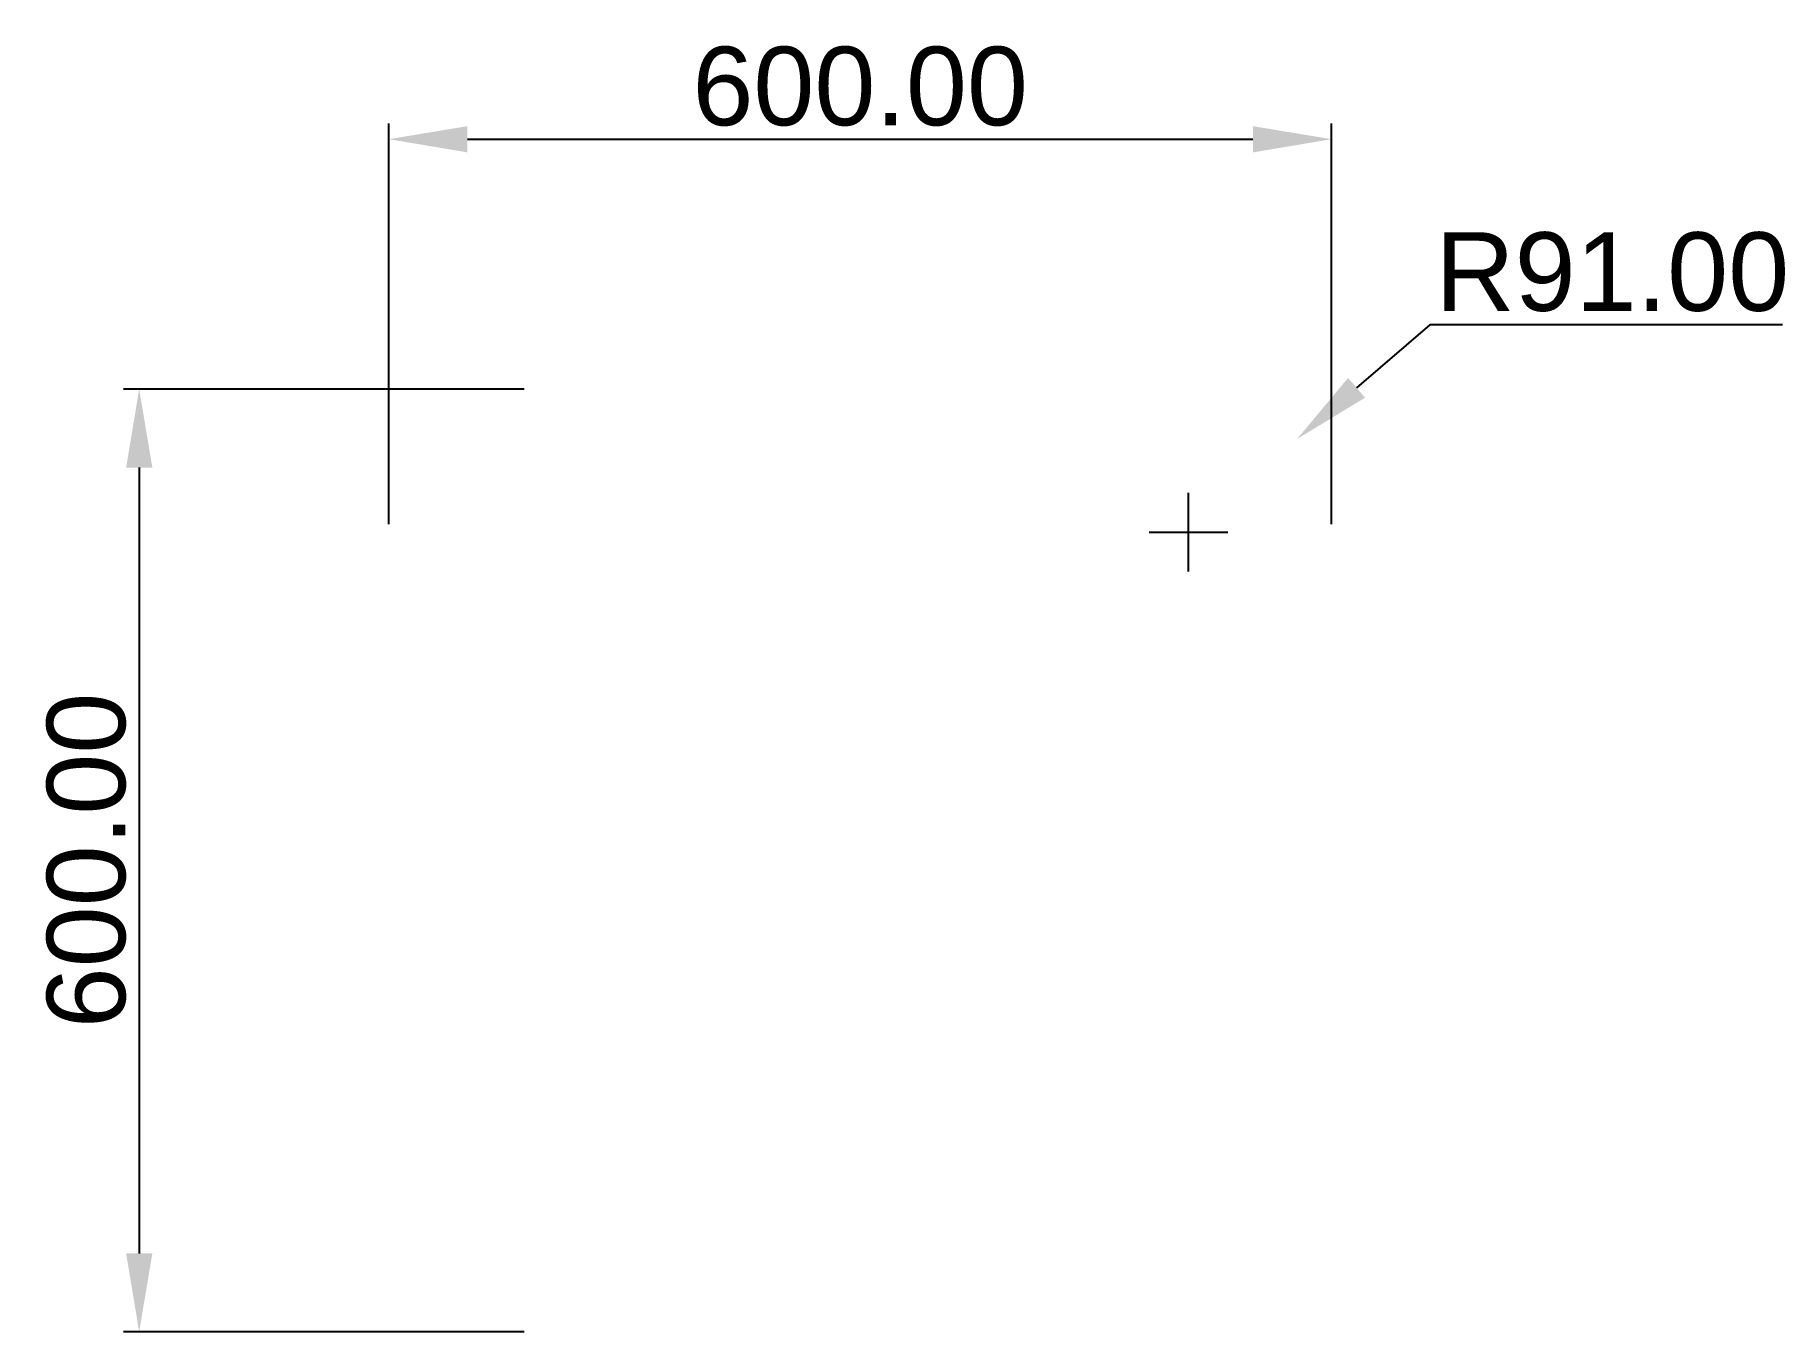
# Model space of a CAD drawing. Header units: millimetres. Extents: x 892 to 2006, y 607 to 1432.
import ezdxf

# ---------------------------------------------------------------- set-up
doc = ezdxf.new("R2010")
doc.units = ezdxf.units.MM
doc.layers.add('Default', color=7, linetype='Continuous')
doc.styles.add('Arial Regular', font='arial.ttf')
doc.dimstyles.new('Template Millimeter Small', dxfattribs={"dimscale": 10, "dimtxt": 5, "dimasz": 5, "dimexe": 1, "dimexo": 0.5, "dimgap": 0.8, "dimtad": 1, "dimtoh": 1, "dimzin": 1, "dimdsep": 46, "dimtxsty": 'Arial Regular', "dimcen": 2.5, "dimadec": 1, "dimazin": 1, "dimtfac": 1, "dimtdec": 4, "dimtix": 1, "dimtofl": 0, "dimtmove": 1, "dimatfit": 3, "dimldrblk": 'OPEN90', "dimfxl": 1, "dimtolj": 1, "dimtzin": 1, "dimarcsym": 0})

# ---------------------------------------------------------------- blocks, each defined once
blk = doc.blocks.new('*D3')
at = {"layer": 'Default', "color": 0, "lineweight": -2, "transparency": 16777216}
for p, q in [((1779.7, 1247.5), (1733.1, 1207.4)), ((2004.2, 1247.5), (1779.7, 1247.5)), ((1626.1, 1090.6), (1626.1, 1140.6)), ((1601.1, 1115.6), (1651.1, 1115.6))]:
    blk.add_line(p, q, dxfattribs=at)
at = {"layer": 'Default', "color": 0, "transparency": 16777216}
blk.add_solid([(1727.7, 1213.7), (1738.5, 1201.1), (1695.2, 1174.8)], dxfattribs=at)
at = {"layer": 'Defpoints', "color": 0, "transparency": 16777216}
for p in [(1695.2, 1174.8), (1626.1, 1115.6)]:
    blk.add_point(p, dxfattribs=at)
at = {"layer": 'Default', "color": 0, "transparency": 16777216, "insert": (1895.9, 1281), "char_height": 50, "attachment_point": 5, "style": 'Arial Regular'}
blk.add_mtext('\\A1;R91.00', dxfattribs=at)
blk = doc.blocks.new('_Open90')
at = {"color": 0, "linetype": 'ByBlock', "lineweight": -2}
for p, q in [((-0.5, 0.5), (0, 0)), ((0, 0), (-1, 0)), ((0, 0), (-0.5, -0.5))]:
    blk.add_line(p, q, dxfattribs=at)
blk = doc.blocks.new('*D4')
at = {"layer": 'Default', "color": 0, "lineweight": -2, "transparency": 16777216}
for p, q in [((1117.1, 1120.6), (1117.1, 1375.6)), ((1717.1, 1120.6), (1717.1, 1375.6)), ((1167.1, 1365.6), (1667.1, 1365.6))]:
    blk.add_line(p, q, dxfattribs=at)
at = {"layer": 'Default', "color": 0, "transparency": 16777216}
for points in [[(1167.1, 1373.9), (1167.1, 1357.2), (1117.1, 1365.6)], [(1667.1, 1373.9), (1667.1, 1357.2), (1717.1, 1365.6)]]:
    blk.add_solid(points, dxfattribs=at)
at = {"layer": 'Defpoints', "color": 0, "transparency": 16777216}
for p in [(1717.1, 1365.6), (1117.1, 1115.6), (1717.1, 1115.6)]:
    blk.add_point(p, dxfattribs=at)
at = {"layer": 'Default', "color": 0, "transparency": 16777216, "insert": (1417.1, 1399.1), "char_height": 50, "attachment_point": 5, "style": 'Arial Regular'}
blk.add_mtext('\\A1;600.00', dxfattribs=at)
blk = doc.blocks.new('*D5')
at = {"layer": 'Default', "color": 0, "lineweight": -2, "transparency": 16777216}
for p, q in [((1203.1, 1206.6), (948.1, 1206.6)), ((958.1, 1156.6), (958.1, 656.6)), ((1203.1, 606.6), (948.1, 606.6))]:
    blk.add_line(p, q, dxfattribs=at)
at = {"layer": 'Default', "color": 0, "transparency": 16777216}
for points in [[(949.8, 1156.6), (966.5, 1156.6), (958.1, 1206.6)], [(949.8, 656.6), (966.5, 656.6), (958.1, 606.6)]]:
    blk.add_solid(points, dxfattribs=at)
at = {"layer": 'Defpoints', "color": 0, "transparency": 16777216}
for p in [(1208.1, 1206.6), (958.1, 606.6), (1208.1, 606.6)]:
    blk.add_point(p, dxfattribs=at)
at = {"layer": 'Default', "color": 0, "transparency": 16777216, "insert": (924.6, 906.6), "char_height": 50, "attachment_point": 5, "rotation": 90, "style": 'Arial Regular'}
blk.add_mtext('\\A1;600.00', dxfattribs=at)

msp = doc.modelspace()

# ---------------------------------------------------------------- dimensions: what is measured, and where the dimension line sits
at = {"layer": 'Default'}
dim = msp.add_linear_dim(base=(1717.125, 1365.554), p1=(1117.125, 1115.554), p2=(1717.125, 1115.554), dimstyle='Template Millimeter Small', override={"dimscale": 10, "dimtxt": 5, "dimasz": 5, "dimexe": 1, "dimexo": 0.5, "dimgap": 0.8, "dimtad": 1, "dimtih": 0, "dimtoh": 0, "dimdec": 2, "dimzin": 1, "dimtxsty": 'Arial Regular', "dimsah": 0, "dimcen": 2.5, "dimadec": 1, "dimazin": 1, "dimtix": 0, "dimtmove": 0, "dimtzin": 1}, dxfattribs=at)
dim.commit()
dim.dimension.update_dxf_attribs({"geometry": '*D4', "text_midpoint": (1417.125, 1399.083)})
dim = msp.add_radius_dim(center=(1626.125, 1115.554), mpoint=(1695.164, 1174.838), dimstyle='Template Millimeter Small', override={"dimscale": 10, "dimasz": 5, "dimtad": 1, "dimtih": 0, "dimtoh": 1, "dimlfac": 1, "dimtxsty": 'Arial Regular', "dimsah": 0}, dxfattribs=at)
dim.commit()
dim.dimension.update_dxf_attribs({"geometry": '*D3', "text_midpoint": (1779.745, 1247.467), "dimtype": 164})
dim = msp.add_linear_dim(base=(958.125, 606.554), p1=(1208.125, 1206.554), p2=(1208.125, 606.554), angle=90, dimstyle='Template Millimeter Small', override={"dimscale": 10, "dimtxt": 5, "dimasz": 5, "dimexe": 1, "dimexo": 0.5, "dimgap": 0.8, "dimtad": 1, "dimtih": 0, "dimtoh": 0, "dimdec": 2, "dimzin": 1, "dimtxsty": 'Arial Regular', "dimsah": 0, "dimcen": 2.5, "dimadec": 1, "dimazin": 1, "dimtix": 0, "dimtmove": 0, "dimtzin": 1}, dxfattribs=at)
dim.commit()
dim.dimension.update_dxf_attribs({"geometry": '*D5', "text_midpoint": (924.596, 906.554)})

doc.saveas('drawing.dxf')
